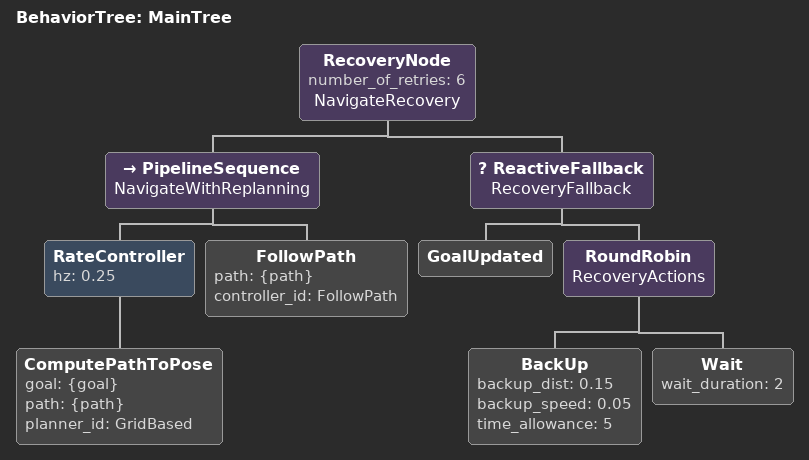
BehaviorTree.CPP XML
<!--
  Nav2 NavigateToPose tree for the physical AMR.
  Recovery intentionally avoids Spin because in-place rotation is risky in
  narrow corridors for this long chassis.
-->
<root main_tree_to_execute="MainTree">
  <BehaviorTree ID="MainTree">
    <RecoveryNode number_of_retries="6" name="NavigateRecovery">
      <PipelineSequence name="NavigateWithReplanning">
        <RateController hz="0.25">
          <ComputePathToPose goal="{goal}" path="{path}" planner_id="GridBased"/>
        </RateController>
        <FollowPath path="{path}" controller_id="FollowPath"/>
      </PipelineSequence>
      <ReactiveFallback name="RecoveryFallback">
        <GoalUpdated/>
        <RoundRobin name="RecoveryActions">
          <BackUp backup_dist="0.15" backup_speed="0.05" time_allowance="5"/>
          <Wait wait_duration="2"/>
        </RoundRobin>
      </ReactiveFallback>
    </RecoveryNode>
  </BehaviorTree>
</root>
